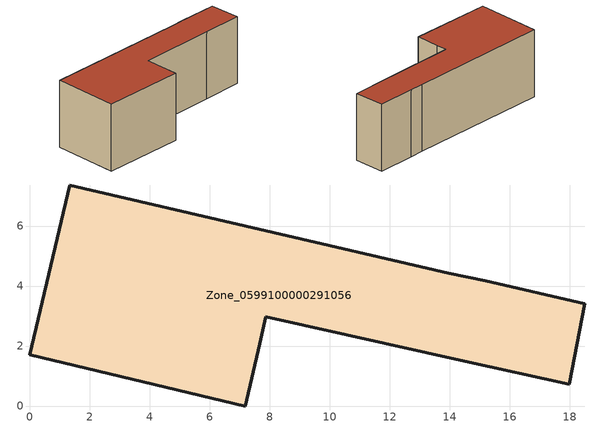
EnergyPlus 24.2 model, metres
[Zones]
Zone_0599100000291056
 floor ground (C_G): 14.51,1.49 7.86,2.98 7.67,2.08 7.18,0 0,1.71 1.33,7.37 13.96,4.43 15.18,4.18 18.5,3.4 17.99,0.73 z0
 wall outside (C_F): 13.96,4.43 1.33,7.37 0,1.71 7.18,0 7.67,2.08 7.86,2.98 14.51,1.49 17.99,0.73 18.5,3.4 15.18,4.18 13.96,4.43 z0:6.08
 roof outside (C_R): 18.5,3.4 15.18,4.18 13.96,4.43 1.33,7.37 0,1.71 7.18,0 7.67,2.08 7.86,2.98 14.51,1.49 17.99,0.73 z6.08
[BUILDING]
Pand.0599100000291056: North Axis=0; Terrain=City; Loads Convergence Tolerance Value=0.04; Temperature Convergence Tolerance Value=0.4; Solar Distribution=FullExterior; Maximum Number of Warmup Days=25; Minimum Number of Warmup Days=1
[Site:Location]
Rotterdam.The.Hague.AP_ZH_NLD Design_Conditions: Latitude=51.96; Longitude=4.45; Time Zone=1; Elevation=-4.5
[SITE:GROUNDTEMPERATURE:BUILDINGSURFACE]
18, 18, 18, 18, 18, 18, 18, 18, 18, 18, 18, 18
[MATERIAL] Thermal Absorptance=0.9; Solar Absorptance=0.7; Visible Absorptance=0.7
Name | Roughness | Thickness | Conductivity | Density | Specific Heat
G.D.1965 | MediumSmooth | 0.15 | 1 | 540 | 1210
F.D.1965 | Rough | 0.3 | 0.857143 | 1920 | 840
R.D.1965 | MediumRough | 0.2 | 0.08 | 1500 | 1000
[CONSTRUCTION]
C_G: G.D.1965
C_F: F.D.1965
C_R: R.D.1965
[ZONE]
Zone_0599100000291056: Type=1; Multiplier=1; Ceiling Height=Autocalculate; Volume=Autocalculate; Floor Area=autocalculate; Part of Total Floor Area=Yes
[ZONEINFILTRATION:DESIGNFLOWRATE]
Infil_Zone_0599100000291056: Zone or ZoneList or Space or SpaceList=Zone_0599100000291056; Schedule=AlwaysOn; Design Flow Rate Calculation Method=Flow/Area; Flow Rate per Floor Area=0.0042; Constant Term Coefficient=1; Temperature Term Coefficient=0; Velocity Term Coefficient=0; Velocity Squared Term Coefficient=0
[HVACTEMPLATE:ZONE:IDEALLOADSAIRSYSTEM]
Zone_0599100000291056: Maximum Heating Supply Air Temperature=50; Minimum Cooling Supply Air Temperature=13; Maximum Heating Supply Air Humidity Ratio=0.0156; Minimum Cooling Supply Air Humidity Ratio=0.0077; Heating Limit=NoLimit; Cooling Limit=NoLimit; Dehumidification Control Type=ConstantSensibleHeatRatio; Cooling Sensible Heat Ratio=0.7; Dehumidification Setpoint=60; Humidification Control Type=None; Humidification Setpoint=30; Outdoor Air Method=None; Outdoor Air Flow Rate per Person=0.00944; Outdoor Air Flow Rate per Zone Floor Area=0; Outdoor Air Flow Rate per Zone=0; Demand Controlled Ventilation Type=None; Outdoor Air Economizer Type=NoEconomizer; Heat Recovery Type=None; Sensible Heat Recovery Effectiveness=0.7; Latent Heat Recovery Effectiveness=0.65
[ZONECONTROL:THERMOSTAT]
ThermostatControl_Zone_0599100000291056: Zone or ZoneList=Zone_0599100000291056; Control Type Schedule=DualSetpointControlType; Control 1=Thermostat_Zone_0599100000291056; Temperature Difference Between Cutout And Setpoint=0
[THERMOSTATSETPOINT:DUALSETPOINT]
Thermostat_Zone_0599100000291056: Heating Setpoint Temperature Schedule=HeatingSetpoint_Zone_0599100000291056; Cooling Setpoint Temperature Schedule=CoolingSetpoint_Zone_0599100000291056
[SCHEDULE:COMPACT]
HeatingSetpoint_Zone_0599100000291056: Through: 12/31, For: AllDays, Until: 24:00, 21
CoolingSetpoint_Zone_0599100000291056: Through: 12/31, For: AllDays, Until: 24:00, 24
DualSetpointControlType: Through: 12/31, For: AllDays, Until: 24:00, 4
AlwaysOn: Through: 12/31, For: AllDays, Until: 24:00, 1
